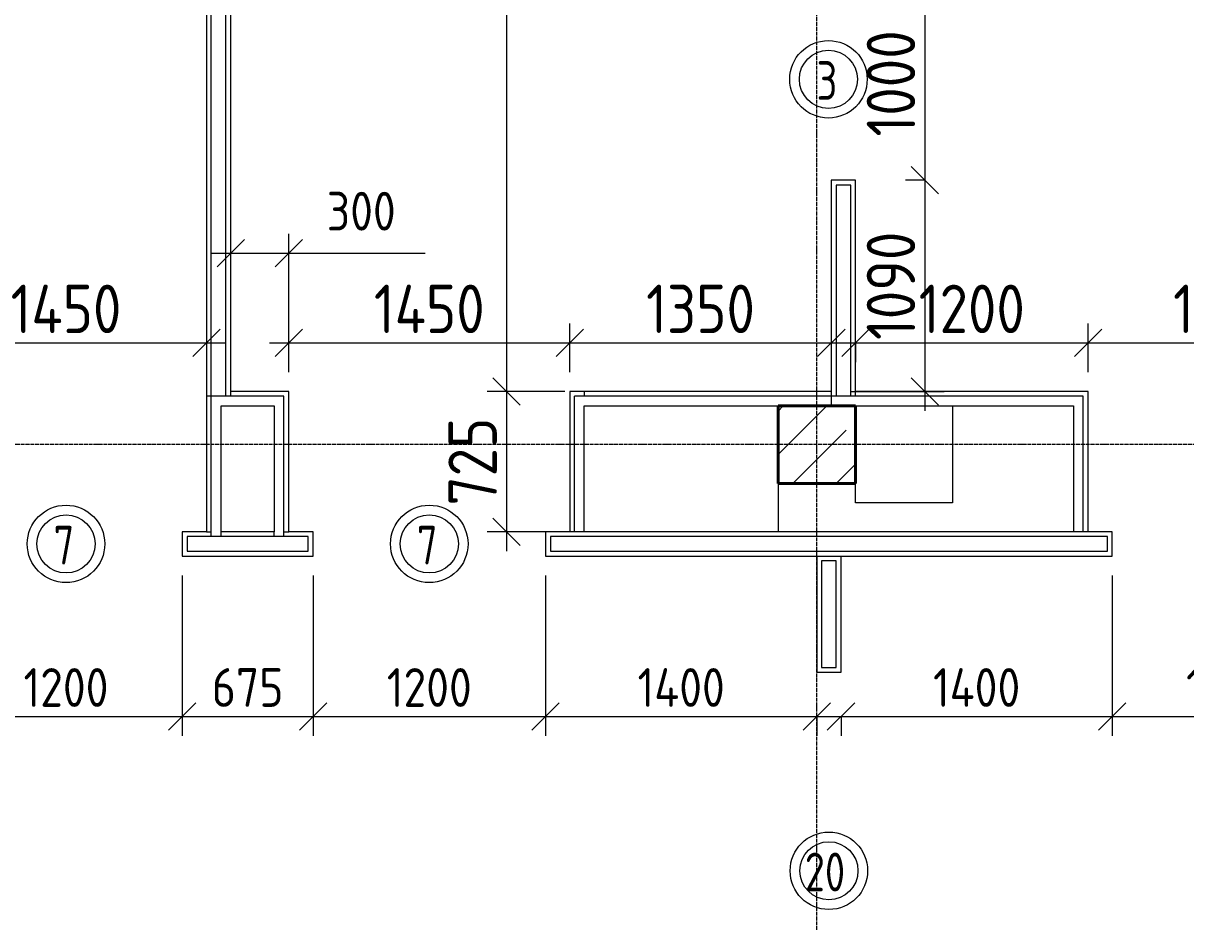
# Model space of a CAD drawing. Header units: millimetres. Extents: x -56773 to 221258, y -262288 to 26541.
# Drawn here: x 23714 to 29714, y -97007 to -92368 of the extents above; entities that cross this region are included whole.
import ezdxf

# ---------------------------------------------------------------- set-up
doc = ezdxf.new("R2010")
doc.units = ezdxf.units.MM
doc.linetypes.add('ADSK_Линия сетки', pattern=[25, 20, -2.5, 0, -2.5])
for name, color, linetype, lineweight in [('Марки дверей', 7, 'Continuous', 20), ('Несущие колонны', 7, 'Continuous', 18), ('Оси', 7, 'Continuous', 9), ('Перекрытие', 7, 'Continuous', 18), ('Размеры', 7, 'Continuous', 9), ('Стены внутренние', 7, 'Continuous', 18), ('Стены штриховка', 7, 'Continuous', 9)]:
    doc.layers.add(name, color=color, linetype=linetype, lineweight=lineweight)
doc.styles.add('GOST Common_2', font='', dxfattribs={"width": 0.9, "height": 250})
doc.styles.add('GOST Common_3', font='', dxfattribs={"width": 0.9, "height": 200})
doc.styles.add('GOST Common_B', font='', dxfattribs={"width": 0.8, "height": 200})
doc.styles.get('GOST Common_2').set_extended_font_data('GOST Common')
doc.styles.get('GOST Common_3').set_extended_font_data('GOST Common')
doc.styles.get('GOST Common_B').set_extended_font_data('GOST Common', bold=True)
doc.dimstyles.new('ADSK_Основной_2_0', dxfattribs={"dimscale": 304.8, "dimtxt": 201.142999, "dimasz": 0.463911, "dimexe": 0.328084, "dimexo": 0.328084, "dimgap": 0.164042, "dimtad": 1, "dimdec": 3, "dimrnd": 0.001, "dimdsep": 46, "dimtxsty": 'GOST Common_3', "dimblk1": 'OBLIQUE', "dimblk2": 'OBLIQUE', "dimsah": 1, "dimcen": 0.09, "dimdle": 0.328084, "dimazin": 2, "dimtfac": 1, "dimtdec": 4, "dimtix": 1, "dimtmove": 0, "dimatfit": 3, "dimfxl": 1, "dimtvp": 1, "dimtolj": 1, "dimtzin": 0, "dimlwd": 20, "dimlwe": 20, "dimarcsym": 2})
doc.dimstyles.new('ADSK_Основной_2_0_2', dxfattribs={"dimscale": 304.8, "dimtxt": 201.142999, "dimasz": 0.463911, "dimexe": 0.328084, "dimexo": 0.328084, "dimgap": 0.164042, "dimtad": 1, "dimdec": 3, "dimrnd": 0.001, "dimdsep": 46, "dimtxsty": 'GOST Common_3', "dimblk1": 'OBLIQUE', "dimblk2": 'OBLIQUE', "dimsah": 1, "dimcen": 0.09, "dimdle": 0.328084, "dimazin": 2, "dimtfac": 1, "dimtdec": 4, "dimtix": 1, "dimtmove": 0, "dimatfit": 3, "dimfxl": 1, "dimtvp": 1, "dimtolj": 1, "dimtzin": 0, "dimlwd": 20, "dimlwe": 20, "dimarcsym": 2})
doc.dimstyles.new('ADSK_Основной_2_0_3', dxfattribs={"dimscale": 304.8, "dimtxt": 201.142999, "dimasz": 0.463911, "dimexe": 0.328084, "dimexo": 0.328084, "dimgap": 0.164042, "dimtad": 1, "dimdec": 3, "dimrnd": 0.001, "dimdsep": 46, "dimtxsty": 'GOST Common_2', "dimblk1": 'OBLIQUE', "dimblk2": 'OBLIQUE', "dimsah": 1, "dimcen": 0.09, "dimdle": 0.328084, "dimazin": 2, "dimtfac": 1, "dimtdec": 4, "dimtix": 1, "dimtmove": 0, "dimatfit": 3, "dimfxl": 1, "dimtvp": 1, "dimtolj": 1, "dimtzin": 0, "dimlwd": 20, "dimlwe": 20, "dimarcsym": 2})

# ---------------------------------------------------------------- blocks, each defined once
blk = doc.blocks.new('ADSK_КолоннаЖБ_Прямоугольная - 400x400 мм-1807143-Кладочный план 2-го этаж')
at = {"layer": 'Несущие колонны', "lineweight": 40}
for p, q in [((-200, 200), (200, 200)), ((-200, -200), (-200, 200)), ((200, 200), (200, -200)), ((200, -200), (-200, -200))]:
    blk.add_line(p, q, dxfattribs=at)
blk = doc.blocks.new('_Oblique')
at = {"color": 0, "linetype": 'ByBlock', "lineweight": -2}
blk.add_line((-0.5, -0.5), (0.5, 0.5), dxfattribs=at)
blk = doc.blocks.new('*D4794')
at = {"layer": 'Defpoints', "color": 0, "lineweight": 25, "transparency": 16777216}
for p in [(23334.4, -95119.1), (24534.4, -95119.1), (24534.4, -95947.8)]:
    blk.add_point(p, dxfattribs=at)
at = {"layer": 'Размеры', "color": 0, "lineweight": 20, "transparency": 16777216}
for p, q in [((23334.4, -95219.1), (23334.4, -96047.8)), ((24534.4, -95219.1), (24534.4, -96047.8)), ((23234.4, -95947.8), (24634.4, -95947.8))]:
    blk.add_line(p, q, dxfattribs=at)
at = {"layer": 'Размеры', "color": 0, "lineweight": 20, "transparency": 16777216, "xscale": 141.4, "yscale": 141.4, "zscale": 141.4, "rotation": 180}
blk.add_blockref('_Oblique', (23334.4, -95947.8), dxfattribs=at)
at = {"layer": 'Размеры', "color": 0, "lineweight": 20, "transparency": 16777216, "xscale": 141.4, "yscale": 141.4, "zscale": 141.4}
blk.add_blockref('_Oblique', (24534.4, -95947.8), dxfattribs=at)
at = {"layer": 'Размеры', "color": 0, "lineweight": 9, "transparency": 16777216, "insert": (23934.4, -95797.8), "char_height": 200, "width": 560.473, "attachment_point": 5, "style": 'GOST Common_3'}
blk.add_mtext('\\A1;1200', dxfattribs=at)
blk = doc.blocks.new('*D4795')
at = {"layer": 'Defpoints', "color": 0, "lineweight": 25, "transparency": 16777216}
for p in [(24534.4, -95119.1), (25209.4, -95119.1), (25209.4, -95947.8)]:
    blk.add_point(p, dxfattribs=at)
at = {"layer": 'Размеры', "color": 0, "lineweight": 20, "transparency": 16777216}
for p, q in [((24534.4, -95219.1), (24534.4, -96047.8)), ((25209.4, -95219.1), (25209.4, -96047.8)), ((24434.4, -95947.8), (25309.4, -95947.8))]:
    blk.add_line(p, q, dxfattribs=at)
at = {"layer": 'Размеры', "color": 0, "lineweight": 20, "transparency": 16777216, "xscale": 141.4, "yscale": 141.4, "zscale": 141.4, "rotation": 180}
blk.add_blockref('_Oblique', (24534.4, -95947.8), dxfattribs=at)
at = {"layer": 'Размеры', "color": 0, "lineweight": 20, "transparency": 16777216, "xscale": 141.4, "yscale": 141.4, "zscale": 141.4}
blk.add_blockref('_Oblique', (25209.4, -95947.8), dxfattribs=at)
at = {"layer": 'Размеры', "color": 0, "lineweight": 9, "transparency": 16777216, "insert": (24871.9, -95797.8), "char_height": 200, "width": 454.106, "attachment_point": 5, "style": 'GOST Common_3'}
blk.add_mtext('\\A1;675', dxfattribs=at)
blk = doc.blocks.new('*D4796')
at = {"layer": 'Defpoints', "color": 0, "lineweight": 25, "transparency": 16777216}
for p in [(25209.4, -95119.1), (26409.4, -95119.1), (26409.4, -95947.8)]:
    blk.add_point(p, dxfattribs=at)
at = {"layer": 'Размеры', "color": 0, "lineweight": 20, "transparency": 16777216}
for p, q in [((25209.4, -95219.1), (25209.4, -96047.8)), ((26409.4, -95219.1), (26409.4, -96047.8)), ((25109.4, -95947.8), (26509.4, -95947.8))]:
    blk.add_line(p, q, dxfattribs=at)
at = {"layer": 'Размеры', "color": 0, "lineweight": 20, "transparency": 16777216, "xscale": 141.4, "yscale": 141.4, "zscale": 141.4, "rotation": 180}
blk.add_blockref('_Oblique', (25209.4, -95947.8), dxfattribs=at)
at = {"layer": 'Размеры', "color": 0, "lineweight": 20, "transparency": 16777216, "xscale": 141.4, "yscale": 141.4, "zscale": 141.4}
blk.add_blockref('_Oblique', (26409.4, -95947.8), dxfattribs=at)
at = {"layer": 'Размеры', "color": 0, "lineweight": 9, "transparency": 16777216, "insert": (25809.4, -95797.8), "char_height": 200, "width": 560.473, "attachment_point": 5, "style": 'GOST Common_3'}
blk.add_mtext('\\A1;1200', dxfattribs=at)
blk = doc.blocks.new('*D4797')
at = {"layer": 'Defpoints', "color": 0, "lineweight": 25, "transparency": 16777216}
for p in [(26409.4, -95119.1), (27809.4, -95847.8), (27809.4, -95947.8)]:
    blk.add_point(p, dxfattribs=at)
at = {"layer": 'Размеры', "color": 0, "lineweight": 20, "transparency": 16777216}
for p, q in [((26409.4, -95219.1), (26409.4, -96047.8)), ((26309.4, -95947.8), (27909.4, -95947.8)), ((27809.4, -95947.8), (27809.4, -96047.8))]:
    blk.add_line(p, q, dxfattribs=at)
at = {"layer": 'Размеры', "color": 0, "lineweight": 20, "transparency": 16777216, "xscale": 141.4, "yscale": 141.4, "zscale": 141.4, "rotation": 180}
blk.add_blockref('_Oblique', (26409.4, -95947.8), dxfattribs=at)
at = {"layer": 'Размеры', "color": 0, "lineweight": 20, "transparency": 16777216, "xscale": 141.4, "yscale": 141.4, "zscale": 141.4}
blk.add_blockref('_Oblique', (27809.4, -95947.8), dxfattribs=at)
at = {"layer": 'Размеры', "color": 0, "lineweight": 9, "transparency": 16777216, "insert": (27109.4, -95797.8), "char_height": 200, "width": 580.928, "attachment_point": 5, "style": 'GOST Common_3'}
blk.add_mtext('\\A1;1400', dxfattribs=at)
blk = doc.blocks.new('*D4798')
at = {"layer": 'Defpoints', "color": 0, "lineweight": 25, "transparency": 16777216}
for p in [(29334.4, -95119.1), (27934.4, -95847.8), (29334.4, -95947.8)]:
    blk.add_point(p, dxfattribs=at)
at = {"layer": 'Размеры', "color": 0, "lineweight": 20, "transparency": 16777216}
for p, q in [((29334.4, -95219.1), (29334.4, -96047.8)), ((27834.4, -95947.8), (29434.4, -95947.8)), ((27934.4, -95947.8), (27934.4, -96047.8))]:
    blk.add_line(p, q, dxfattribs=at)
at = {"layer": 'Размеры', "color": 0, "lineweight": 20, "transparency": 16777216, "xscale": 141.4, "yscale": 141.4, "zscale": 141.4, "rotation": 180}
blk.add_blockref('_Oblique', (27934.4, -95947.8), dxfattribs=at)
at = {"layer": 'Размеры', "color": 0, "lineweight": 20, "transparency": 16777216, "xscale": 141.4, "yscale": 141.4, "zscale": 141.4}
blk.add_blockref('_Oblique', (29334.4, -95947.8), dxfattribs=at)
at = {"layer": 'Размеры', "color": 0, "lineweight": 9, "transparency": 16777216, "insert": (28634.4, -95797.8), "char_height": 200, "width": 580.928, "attachment_point": 5, "style": 'GOST Common_3'}
blk.add_mtext('\\A1;1400', dxfattribs=at)
blk = doc.blocks.new('*D4799')
at = {"layer": 'Defpoints', "color": 0, "lineweight": 25, "transparency": 16777216}
for p in [(29334.4, -95119.1), (30534.4, -95119.1), (30534.4, -95947.8)]:
    blk.add_point(p, dxfattribs=at)
at = {"layer": 'Размеры', "color": 0, "lineweight": 20, "transparency": 16777216}
for p, q in [((29334.4, -95219.1), (29334.4, -96047.8)), ((30534.4, -95219.1), (30534.4, -96047.8)), ((29234.4, -95947.8), (30634.4, -95947.8))]:
    blk.add_line(p, q, dxfattribs=at)
at = {"layer": 'Размеры', "color": 0, "lineweight": 20, "transparency": 16777216, "xscale": 141.4, "yscale": 141.4, "zscale": 141.4, "rotation": 180}
blk.add_blockref('_Oblique', (29334.4, -95947.8), dxfattribs=at)
at = {"layer": 'Размеры', "color": 0, "lineweight": 20, "transparency": 16777216, "xscale": 141.4, "yscale": 141.4, "zscale": 141.4}
blk.add_blockref('_Oblique', (30534.4, -95947.8), dxfattribs=at)
at = {"layer": 'Размеры', "color": 0, "lineweight": 9, "transparency": 16777216, "insert": (29934.4, -95797.8), "char_height": 200, "width": 560.473, "attachment_point": 5, "style": 'GOST Common_3'}
blk.add_mtext('\\A1;1200', dxfattribs=at)
blk = doc.blocks.new('*D4954')
at = {"layer": 'Defpoints', "color": 0, "lineweight": 25, "transparency": 16777216}
for p in [(24659.4, -93918.1), (24659.4, -94018.1), (23209.4, -94269.1)]:
    blk.add_point(p, dxfattribs=at)
at = {"layer": 'Размеры', "color": 0, "lineweight": 20, "transparency": 16777216}
for p, q in [((23209.4, -94169.1), (23209.4, -93918.1)), ((23109.4, -94018.1), (24759.4, -94018.1)), ((24659.4, -94018.1), (24659.4, -94118.1))]:
    blk.add_line(p, q, dxfattribs=at)
at = {"layer": 'Размеры', "color": 0, "lineweight": 20, "transparency": 16777216, "xscale": 141.4, "yscale": 141.4, "zscale": 141.4, "rotation": 180}
blk.add_blockref('_Oblique', (23209.4, -94018.1), dxfattribs=at)
at = {"layer": 'Размеры', "color": 0, "lineweight": 20, "transparency": 16777216, "xscale": 141.4, "yscale": 141.4, "zscale": 141.4}
blk.add_blockref('_Oblique', (24659.4, -94018.1), dxfattribs=at)
at = {"layer": 'Размеры', "color": 0, "lineweight": 9, "transparency": 16777216, "insert": (23934.4, -93843.1), "char_height": 250, "width": 580.928, "attachment_point": 5, "style": 'GOST Common_2'}
blk.add_mtext('\\A1;1450', dxfattribs=at)
blk = doc.blocks.new('*D4955')
at = {"layer": 'Defpoints', "color": 0, "lineweight": 25, "transparency": 16777216}
for p in [(25084.4, -93555.4), (24784.4, -93918.1), (25084.4, -94269.1)]:
    blk.add_point(p, dxfattribs=at)
at = {"layer": 'Размеры', "color": 0, "lineweight": 20, "transparency": 16777216}
for p, q in [((24784.4, -93818.1), (24784.4, -93455.4)), ((25084.4, -94169.1), (25084.4, -93455.4)), ((24684.4, -93555.4), (25084.4, -93555.4)), ((25084.4, -93555.4), (25788.6, -93555.4))]:
    blk.add_line(p, q, dxfattribs=at)
at = {"layer": 'Размеры', "color": 0, "lineweight": 20, "transparency": 16777216, "xscale": 141.4, "yscale": 141.4, "zscale": 141.4, "rotation": 180}
blk.add_blockref('_Oblique', (24784.4, -93555.4), dxfattribs=at)
at = {"layer": 'Размеры', "color": 0, "lineweight": 20, "transparency": 16777216, "xscale": 141.4, "yscale": 141.4, "zscale": 141.4}
blk.add_blockref('_Oblique', (25084.4, -93555.4), dxfattribs=at)
at = {"layer": 'Размеры', "color": 0, "lineweight": 9, "transparency": 16777216, "insert": (25280.1, -93238.7), "char_height": 200, "width": 454.106, "attachment_point": 1, "line_spacing_factor": 1.022761, "style": 'GOST Common_3'}
blk.add_mtext('\\A1;300', dxfattribs=at)
blk = doc.blocks.new('*D4956')
at = {"layer": 'Defpoints', "color": 0, "lineweight": 25, "transparency": 16777216}
for p in [(26534.4, -94018.1), (25084.4, -94269.1), (26534.4, -94269.1)]:
    blk.add_point(p, dxfattribs=at)
at = {"layer": 'Размеры', "color": 0, "lineweight": 20, "transparency": 16777216}
for p, q in [((25084.4, -94169.1), (25084.4, -93918.1)), ((26534.4, -94169.1), (26534.4, -93918.1)), ((24984.4, -94018.1), (26634.4, -94018.1))]:
    blk.add_line(p, q, dxfattribs=at)
at = {"layer": 'Размеры', "color": 0, "lineweight": 20, "transparency": 16777216, "xscale": 141.4, "yscale": 141.4, "zscale": 141.4, "rotation": 180}
blk.add_blockref('_Oblique', (25084.4, -94018.1), dxfattribs=at)
at = {"layer": 'Размеры', "color": 0, "lineweight": 20, "transparency": 16777216, "xscale": 141.4, "yscale": 141.4, "zscale": 141.4}
blk.add_blockref('_Oblique', (26534.4, -94018.1), dxfattribs=at)
at = {"layer": 'Размеры', "color": 0, "lineweight": 9, "transparency": 16777216, "insert": (25809.4, -93843.1), "char_height": 250, "width": 580.928, "attachment_point": 5, "style": 'GOST Common_2'}
blk.add_mtext('\\A1;1450', dxfattribs=at)
blk = doc.blocks.new('*D4957')
at = {"layer": 'Defpoints', "color": 0, "lineweight": 25, "transparency": 16777216}
for p in [(27884.4, -93918.1), (27884.4, -94018.1), (26534.4, -94269.1)]:
    blk.add_point(p, dxfattribs=at)
at = {"layer": 'Размеры', "color": 0, "lineweight": 20, "transparency": 16777216}
for p, q in [((26534.4, -94169.1), (26534.4, -93918.1)), ((26434.4, -94018.1), (27984.4, -94018.1)), ((27884.4, -94018.1), (27884.4, -94118.1))]:
    blk.add_line(p, q, dxfattribs=at)
at = {"layer": 'Размеры', "color": 0, "lineweight": 20, "transparency": 16777216, "xscale": 141.4, "yscale": 141.4, "zscale": 141.4, "rotation": 180}
blk.add_blockref('_Oblique', (26534.4, -94018.1), dxfattribs=at)
at = {"layer": 'Размеры', "color": 0, "lineweight": 20, "transparency": 16777216, "xscale": 141.4, "yscale": 141.4, "zscale": 141.4}
blk.add_blockref('_Oblique', (27884.4, -94018.1), dxfattribs=at)
at = {"layer": 'Размеры', "color": 0, "lineweight": 9, "transparency": 16777216, "insert": (27209.4, -93843.1), "char_height": 250, "width": 560.473, "attachment_point": 5, "style": 'GOST Common_2'}
blk.add_mtext('\\A1;1350', dxfattribs=at)
blk = doc.blocks.new('*D4958')
at = {"layer": 'Defpoints', "color": 0, "lineweight": 25, "transparency": 16777216}
for p in [(28009.4, -93918.1), (29209.4, -94018.1), (29209.4, -94269.1)]:
    blk.add_point(p, dxfattribs=at)
at = {"layer": 'Размеры', "color": 0, "lineweight": 20, "transparency": 16777216}
for p, q in [((29209.4, -94169.1), (29209.4, -93918.1)), ((27909.4, -94018.1), (29309.4, -94018.1)), ((28009.4, -94018.1), (28009.4, -94118.1))]:
    blk.add_line(p, q, dxfattribs=at)
at = {"layer": 'Размеры', "color": 0, "lineweight": 20, "transparency": 16777216, "xscale": 141.4, "yscale": 141.4, "zscale": 141.4, "rotation": 180}
blk.add_blockref('_Oblique', (28009.4, -94018.1), dxfattribs=at)
at = {"layer": 'Размеры', "color": 0, "lineweight": 20, "transparency": 16777216, "xscale": 141.4, "yscale": 141.4, "zscale": 141.4}
blk.add_blockref('_Oblique', (29209.4, -94018.1), dxfattribs=at)
at = {"layer": 'Размеры', "color": 0, "lineweight": 9, "transparency": 16777216, "insert": (28609.4, -93843.1), "char_height": 250, "width": 560.473, "attachment_point": 5, "style": 'GOST Common_2'}
blk.add_mtext('\\A1;1200', dxfattribs=at)
blk = doc.blocks.new('*D4959')
at = {"layer": 'Defpoints', "color": 0, "lineweight": 25, "transparency": 16777216}
for p in [(30659.4, -94018.1), (29209.4, -94269.1), (30659.4, -94269.1)]:
    blk.add_point(p, dxfattribs=at)
at = {"layer": 'Размеры', "color": 0, "lineweight": 20, "transparency": 16777216}
for p, q in [((29209.4, -94169.1), (29209.4, -93918.1)), ((30659.4, -94169.1), (30659.4, -93918.1)), ((29109.4, -94018.1), (30759.4, -94018.1))]:
    blk.add_line(p, q, dxfattribs=at)
at = {"layer": 'Размеры', "color": 0, "lineweight": 20, "transparency": 16777216, "xscale": 141.4, "yscale": 141.4, "zscale": 141.4, "rotation": 180}
blk.add_blockref('_Oblique', (29209.4, -94018.1), dxfattribs=at)
at = {"layer": 'Размеры', "color": 0, "lineweight": 20, "transparency": 16777216, "xscale": 141.4, "yscale": 141.4, "zscale": 141.4}
blk.add_blockref('_Oblique', (30659.4, -94018.1), dxfattribs=at)
at = {"layer": 'Размеры', "color": 0, "lineweight": 9, "transparency": 16777216, "insert": (29934.4, -93843.1), "char_height": 250, "width": 580.928, "attachment_point": 5, "style": 'GOST Common_2'}
blk.add_mtext('\\A1;1450', dxfattribs=at)
blk = doc.blocks.new('*D4970')
at = {"layer": 'Defpoints', "color": 0, "lineweight": 25, "transparency": 16777216}
for p in [(26308, -88594.1), (26208, -94269.1), (26609.4, -94269.1)]:
    blk.add_point(p, dxfattribs=at)
at = {"layer": 'Размеры', "color": 0, "lineweight": 20, "transparency": 16777216}
for p, q in [((26208, -88494.1), (26208, -94369.1)), ((26208, -88594.1), (26108, -88594.1)), ((26509.4, -94269.1), (26108, -94269.1))]:
    blk.add_line(p, q, dxfattribs=at)
at = {"layer": 'Размеры', "color": 0, "lineweight": 20, "transparency": 16777216, "xscale": 141.4, "yscale": 141.4, "zscale": 141.4}
for p, rotation in [((26208, -88594.1), 90), ((26208, -94269.1), 270)]:
    blk.add_blockref('_Oblique', p, dxfattribs=dict(at, rotation=rotation))
at = {"layer": 'Размеры', "color": 0, "lineweight": 9, "transparency": 16777216, "insert": (26033, -91431.6), "char_height": 250, "width": 605.475, "attachment_point": 5, "rotation": 90, "style": 'GOST Common_2'}
blk.add_mtext('\\A1;5675', dxfattribs=at)
blk = doc.blocks.new('*D4971')
at = {"layer": 'Defpoints', "color": 0, "lineweight": 25, "transparency": 16777216}
for p in [(26609.4, -94269.1), (26208, -94994.1), (26609.4, -94994.1)]:
    blk.add_point(p, dxfattribs=at)
at = {"layer": 'Размеры', "color": 0, "lineweight": 20, "transparency": 16777216}
for p, q in [((26208, -94169.1), (26208, -95094.1)), ((26509.4, -94269.1), (26108, -94269.1)), ((26509.4, -94994.1), (26108, -94994.1))]:
    blk.add_line(p, q, dxfattribs=at)
at = {"layer": 'Размеры', "color": 0, "lineweight": 20, "transparency": 16777216, "xscale": 141.4, "yscale": 141.4, "zscale": 141.4}
for p, rotation in [((26208, -94269.1), 90), ((26208, -94994.1), 270)]:
    blk.add_blockref('_Oblique', p, dxfattribs=dict(at, rotation=rotation))
at = {"layer": 'Размеры', "color": 0, "lineweight": 9, "transparency": 16777216, "insert": (26033, -94631.6), "char_height": 250, "width": 454.106, "attachment_point": 5, "rotation": 90, "style": 'GOST Common_2'}
blk.add_mtext('\\A1;725', dxfattribs=at)
blk = doc.blocks.new('*D4975')
at = {"layer": 'Defpoints', "color": 0, "lineweight": 25, "transparency": 16777216}
for p in [(28467, -92179.1), (28367.1, -93179.1), (28467, -93179.1)]:
    blk.add_point(p, dxfattribs=at)
at = {"layer": 'Размеры', "color": 0, "lineweight": 20, "transparency": 16777216}
for p, q in [((28367.1, -92079.1), (28367.1, -93279.1)), ((28367, -92179.1), (28267.1, -92179.1)), ((28367, -93179.1), (28267.1, -93179.1))]:
    blk.add_line(p, q, dxfattribs=at)
at = {"layer": 'Размеры', "color": 0, "lineweight": 20, "transparency": 16777216, "xscale": 141.4, "yscale": 141.4, "zscale": 141.4}
for p, rotation in [((28367.1, -92179.1), 90), ((28367.1, -93179.1), 270)]:
    blk.add_blockref('_Oblique', p, dxfattribs=dict(at, rotation=rotation))
at = {"layer": 'Размеры', "color": 0, "lineweight": 9, "transparency": 16777216, "insert": (28192.1, -92679.1), "char_height": 250, "width": 560.473, "attachment_point": 5, "rotation": 90, "style": 'GOST Common_2'}
blk.add_mtext('\\A1;1000', dxfattribs=at)
blk = doc.blocks.new('*D4976')
at = {"layer": 'Defpoints', "color": 0, "lineweight": 25, "transparency": 16777216}
for p in [(28467, -93179.1), (27884.4, -94269.1), (28367.1, -94269.1)]:
    blk.add_point(p, dxfattribs=at)
at = {"layer": 'Размеры', "color": 0, "lineweight": 20, "transparency": 16777216}
for p, q in [((28367.1, -93079.1), (28367.1, -94369.1)), ((28367, -93179.1), (28267.1, -93179.1)), ((27984.4, -94269.1), (28467.1, -94269.1))]:
    blk.add_line(p, q, dxfattribs=at)
at = {"layer": 'Размеры', "color": 0, "lineweight": 20, "transparency": 16777216, "xscale": 141.4, "yscale": 141.4, "zscale": 141.4}
for p, rotation in [((28367.1, -93179.1), 90), ((28367.1, -94269.1), 270)]:
    blk.add_blockref('_Oblique', p, dxfattribs=dict(at, rotation=rotation))
at = {"layer": 'Размеры', "color": 0, "lineweight": 9, "transparency": 16777216, "insert": (28192.1, -93724.1), "char_height": 250, "width": 560.473, "attachment_point": 5, "rotation": 90, "style": 'GOST Common_2'}
blk.add_mtext('\\A1;1090', dxfattribs=at)
blk = doc.blocks.new('М_двери1 - Марка экземпляра 2-3719212-Кладочный план 2-го этаж')
at = {"layer": 'Марки дверей'}
for radius in [2, 1.5]:
    blk.add_circle((0, 0), radius, dxfattribs=at)

msp = doc.modelspace()

# ---------------------------------------------------------------- hatches: boundary and pattern name
at = {"layer": 'Несущие колонны', "lineweight": 9}
h = msp.add_hatch(dxfattribs=at)
h.set_pattern_fill('FP_1', color=256, style=0, pattern_type=2)
h.set_pattern_definition([(45, (9.36, -97949.04), (-224.5064, 224.5064), []), (45, (233.87, -97949.04), (-224.5064, 224.5064), [396.875, -79.375, 3.353, -76.022])])
h.paths.add_polyline_path([(27609.3615, -94744.0666), (28009.3615, -94744.0666), (28009.3615, -94344.0666), (27609.3615, -94344.0666)])

# ---------------------------------------------------------------- linework, layer by layer
for p, q in [((28009.3615, -94344.0666), (27609.3615, -94344.0666)), ((27609.3615, -94344.0666), (27609.3615, -94744.0666)), ((28009.3615, -94744.0666), (28009.3615, -94344.0666)), ((27609.3615, -94744.0666), (28009.3615, -94744.0666))]:
    msp.add_line(p, q, dxfattribs=at)
at = {"layer": 'Оси', "linetype": 'ADSK_Линия сетки', "lineweight": 5}
for p, q in [((27809.3615, -108922.9178), (27809.3615, -87921.5904)), ((62525.08, -94544.0666), (-25230.7352, -94544.0666))]:
    msp.add_line(p, q, dxfattribs=at)
at = {"layer": 'Перекрытие'}
for p, q in [((28509.3615, -94344.0666), (28509.3615, -94844.0666)), ((27609.3615, -94744.0666), (27609.3615, -94994.0666)), ((28009.3615, -94844.0666), (28009.3615, -94744.0666)), ((28509.3615, -94844.0666), (28009.3615, -94844.0666))]:
    msp.add_line(p, q, dxfattribs=at)
at = {"layer": 'Стены внутренние', "lineweight": 5}
for p, q in [((24659.3615, -88594.0666), (24659.3615, -94994.0666)), ((24784.3615, -94269.0666), (24784.3615, -88594.0666)), ((27884.3615, -93179.0666), (27884.3615, -94344.0666)), ((28009.3615, -93179.0666), (27884.3615, -93179.0666)), ((28009.3615, -94269.0666), (28009.3615, -93179.0666)), ((25084.3615, -94269.0666), (24784.3615, -94269.0666)), ((25084.3615, -94994.0666), (25084.3615, -94269.0666)), ((26534.3615, -94269.0666), (26534.3615, -94994.0666)), ((27884.3615, -94269.0666), (26534.3615, -94269.0666)), ((26609.3615, -94269.0666), (26609.3615, -94294.0666)), ((29209.3615, -94269.0666), (28009.3615, -94269.0666)), ((29209.3615, -94994.0666), (29209.3615, -94269.0666)), ((24734.3615, -94994.0666), (24734.3615, -94344.0666)), ((24734.3615, -94344.0666), (25009.3615, -94344.0666)), ((25009.3615, -94344.0666), (25009.3615, -94994.0666)), ((26609.3615, -94994.0666), (26609.3615, -94344.0666)), ((26609.3615, -94344.0666), (29134.3615, -94344.0666)), ((29134.3615, -94344.0666), (29134.3615, -94994.0666)), ((24659.3615, -94994.0666), (24534.3615, -94994.0666)), ((24534.3615, -94994.0666), (24534.3615, -95119.0666)), ((25009.3615, -94994.0666), (24734.3615, -94994.0666)), ((25209.3615, -94994.0666), (25084.3615, -94994.0666)), ((25209.3615, -95119.0666), (25209.3615, -94994.0666)), ((29334.3615, -94994.0666), (26409.3615, -94994.0666)), ((26409.3615, -94994.0666), (26409.3615, -95119.0666)), ((29334.3615, -95119.0666), (29334.3615, -94994.0666)), ((24534.3615, -95119.0666), (25209.3615, -95119.0666)), ((26409.3615, -95119.0666), (29334.3615, -95119.0666)), ((27809.3615, -95119.0666), (27809.3615, -95719.0666)), ((27934.3615, -95719.0666), (27934.3615, -95119.0666)), ((27809.3615, -95719.0666), (27934.3615, -95719.0666))]:
    msp.add_line(p, q, dxfattribs=at)
at = {"layer": 'Стены штриховка', "lineweight": 9}
for p, q in [((24684.3615, -95019.0666), (24684.3615, -88594.0666)), ((24759.3615, -94294.0666), (24759.3615, -88594.0666)), ((27909.3615, -93204.0666), (27909.3615, -94294.0666)), ((27984.3615, -93204.0666), (27909.3615, -93204.0666)), ((27984.3615, -94294.0666), (27984.3615, -93204.0666)), ((25059.3615, -94294.0666), (24659.3615, -94294.0666)), ((24784.3615, -94294.0666), (24784.3615, -94269.0666)), ((25059.3615, -95019.0666), (25059.3615, -94294.0666)), ((26559.3615, -94994.0666), (26559.3615, -94294.0666)), ((29184.3615, -94294.0666), (26559.3615, -94294.0666)), ((28009.3615, -94294.0666), (28009.3615, -94269.0666)), ((29184.3615, -94994.0666), (29184.3615, -94294.0666)), ((25184.3615, -95019.0666), (24559.3615, -95019.0666)), ((24559.3615, -95019.0666), (24559.3615, -95094.0666)), ((24659.3615, -94994.0666), (24684.3615, -94994.0666)), ((24734.3615, -95019.0666), (24734.3615, -94994.0666)), ((25009.3615, -95019.0666), (25009.3615, -94994.0666)), ((25059.3615, -94994.0666), (25084.3615, -94994.0666)), ((25184.3615, -95094.0666), (25184.3615, -95019.0666)), ((29309.3615, -95019.0666), (26434.3615, -95019.0666)), ((26434.3615, -95019.0666), (26434.3615, -95094.0666)), ((29309.3615, -95094.0666), (29309.3615, -95019.0666)), ((24559.3615, -95094.0666), (25184.3615, -95094.0666)), ((26434.3615, -95094.0666), (29309.3615, -95094.0666)), ((27909.3615, -95144.0666), (27834.3615, -95144.0666)), ((27834.3615, -95144.0666), (27834.3615, -95694.0666)), ((27909.3615, -95694.0666), (27909.3615, -95144.0666)), ((27834.3615, -95694.0666), (27909.3615, -95694.0666))]:
    msp.add_line(p, q, dxfattribs=at)

# ---------------------------------------------------------------- block references
at = {"layer": 'Марки дверей', "xscale": 99.99999999999993, "yscale": 99.99999999999993, "zscale": 99.99999999999993}
for p in [(27869.5163, -92657.782), (23934.3615, -95056.5666), (25809.3615, -95056.5666), (27871.8615, -96744.0666)]:
    msp.add_blockref('М_двери1 - Марка экземпляра 2-3719212-Кладочный план 2-го этаж', p, dxfattribs=at)
at = {"layer": 'Несущие колонны', "lineweight": 40, "rotation": 89.9999999999999}
msp.add_blockref('ADSK_КолоннаЖБ_Прямоугольная - 400x400 мм-1807143-Кладочный план 2-го этаж', (27809.3615, -94544.0666), dxfattribs=at)

# ---------------------------------------------------------------- texts
at = {"layer": 'Марки дверей', "lineweight": 5, "char_height": 200, "attachment_point": 1, "style": 'GOST Common_B'}
for s, insert, width in [('\\fGOST Common|b1|i0|c204|p34|;\\W.8;3', (27808.2589, -92564.1231), 141.097), ('\\fGOST Common|b1|i0|c204|p34|;\\W.8;7', (23870.3041, -94962.9076), 147.5105), ('\\fGOST Common|b1|i0|c204|p34|;\\W.8;7', (25745.3041, -94962.9076), 147.5105), ('20', (27747.0041, -96650.4076), 295.021)]:
    msp.add_mtext(s, dxfattribs=dict(at, insert=insert, width=width))

# ---------------------------------------------------------------- dimensions: what is measured, and where the dimension line sits
at = {"layer": 'Размеры', "lineweight": 9}
for base, p1, p2, override, picture, middle in [((26207.996, -94269.0666), (26307.9809, -88594.0666), (26609.3615, -94269.0666), {"dimpost": '<>', "dimfxl": 5682.99703}, '*D4970', (26032.996, -91431.5666)), ((28367.0603, -93179.0666), (28467.0452, -92179.0666), (28467.0452, -93179.0666), {"dimpost": '<>', "dimfxl": 1000}, '*D4975', (28192.0603, -92679.0666)), ((28367.0603, -94269.0666), (28467.0452, -93179.0666), (27884.3615, -94269.0666), {"dimpost": '<>', "dimfxl": 1235.969359}, '*D4976', (28192.0603, -93724.0666)), ((26207.996, -94994.0666), (26609.3615, -94269.0666), (26609.3615, -94994.0666), {"dimpost": '<>', "dimfxl": 725}, '*D4971', (26032.996, -94631.5666))]:
    dim = msp.add_linear_dim(base=base, p1=p1, p2=p2, angle=90, dimstyle='ADSK_Основной_2_0_3', override=override, dxfattribs=at)
    dim.commit()
    dim.dimension.update_dxf_attribs({"geometry": picture, "text_midpoint": middle})
dim = msp.add_linear_dim(base=(25084.3615, -93555.4164), p1=(24784.3615, -93918.0792), p2=(25084.3615, -94269.0666), dimstyle='ADSK_Основной_2_0', override={"dimpost": '<>', "dimfxl": 461.727366}, dxfattribs=at)
dim.commit()
dim.dimension.update_dxf_attribs({"geometry": '*D4955', "text_midpoint": (25507.1901, -93555.4164), "dimtype": 160})
for base, p1, p2, dimstyle, override, picture, middle in [((24659.3615, -94018.0641), (23209.3615, -94269.0666), (24659.3615, -93918.0792), 'ADSK_Основной_2_0_3', {"dimpost": '<>', "dimfxl": 1491.875384}, '*D4954', (23934.3615, -93843.0641)), ((26534.3615, -94018.0641), (25084.3615, -94269.0666), (26534.3615, -94269.0666), 'ADSK_Основной_2_0_3', {"dimpost": '<>', "dimfxl": 1450}, '*D4956', (25809.3615, -93843.0641)), ((27884.3615, -94018.0641), (26534.3615, -94269.0666), (27884.3615, -93918.0792), 'ADSK_Основной_2_0_3', {"dimpost": '<>', "dimfxl": 1394.880698}, '*D4957', (27209.3615, -93843.0641)), ((29209.3615, -94018.0641), (28009.3615, -93918.0792), (29209.3615, -94269.0666), 'ADSK_Основной_2_0_3', {"dimpost": '<>', "dimfxl": 1250.276833}, '*D4958', (28609.3615, -93843.0641)), ((30659.3615, -94018.0641), (29209.3615, -94269.0666), (30659.3615, -94269.0666), 'ADSK_Основной_2_0_3', {"dimpost": '<>', "dimfxl": 1450}, '*D4959', (29934.3615, -93843.0641)), ((24534.3615, -95947.7511), (23334.3615, -95119.0666), (24534.3615, -95119.0666), 'ADSK_Основной_2_0_2', {"dimpost": '<>', "dimfxl": 1200}, '*D4794', (23934.3615, -95797.7511)), ((25209.3615, -95947.7511), (24534.3615, -95119.0666), (25209.3615, -95119.0666), 'ADSK_Основной_2_0_2', {"dimpost": '<>', "dimfxl": 675}, '*D4795', (24871.8615, -95797.7511)), ((26409.3615, -95947.7511), (25209.3615, -95119.0666), (26409.3615, -95119.0666), 'ADSK_Основной_2_0_2', {"dimpost": '<>', "dimfxl": 1200}, '*D4796', (25809.3615, -95797.7511)), ((27809.3615, -95947.7511), (26409.3615, -95119.0666), (27809.3615, -95847.7662), 'ADSK_Основной_2_0_2', {"dimpost": '<>', "dimfxl": 1578.291206}, '*D4797', (27109.3615, -95797.7511)), ((29334.3615, -95947.7511), (27934.3615, -95847.7662), (29334.3615, -95119.0666), 'ADSK_Основной_2_0_2', {"dimpost": '<>', "dimfxl": 1578.291206}, '*D4798', (28634.3615, -95797.7511)), ((30534.3615, -95947.7511), (29334.3615, -95119.0666), (30534.3615, -95119.0666), 'ADSK_Основной_2_0_2', {"dimpost": '<>', "dimfxl": 1200}, '*D4799', (29934.3615, -95797.7511))]:
    dim = msp.add_linear_dim(base=base, p1=p1, p2=p2, dimstyle=dimstyle, override=override, dxfattribs=at)
    dim.commit()
    dim.dimension.update_dxf_attribs({"geometry": picture, "text_midpoint": middle})

doc.saveas('drawing.dxf')
